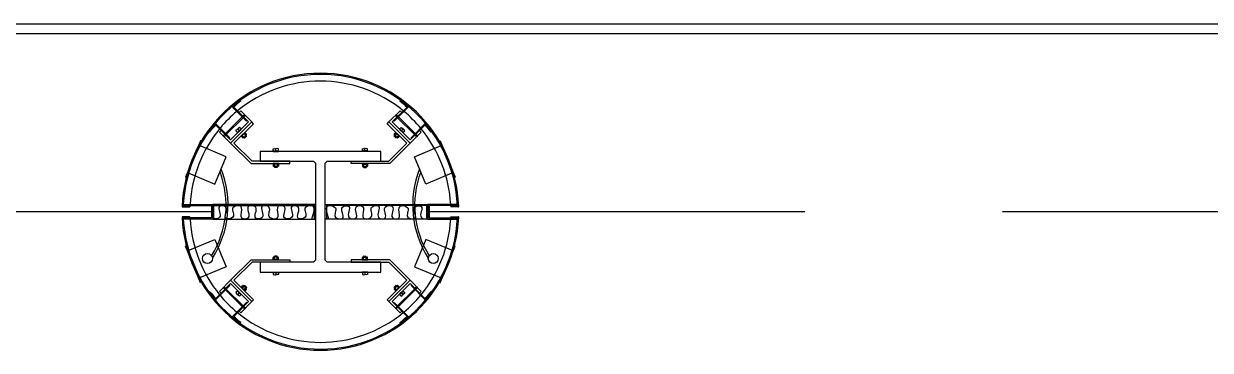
# Model space of a CAD drawing. Extents: x -163002 to 22103, y -103500 to 51643.
# Drawn here: x -129750 to -126750, y 29200 to 30025 of the extents above; entities that cross this region are included whole.
import ezdxf

# ---------------------------------------------------------------- set-up
doc = ezdxf.new("R2010")
doc.units = 0
doc.header["$LTSCALE"] = 1000
doc.header["$MEASUREMENT"] = 0
doc.linetypes.add('s2113a$0$GFxref$0$s3123a$0$HIDDEN2', pattern=[0.1875, 0.125, -0.0625])
doc.layers.get('0').update_dxf_attribs({"linetype": 'CONTINUOUS'})
doc.layers.add('s2113a$0$fire shutter', color=5, linetype='s2113a$0$GFxref$0$s3123a$0$HIDDEN2')
doc.layers.add('s2113a$0$stair', color=1, linetype='CONTINUOUS')

# ---------------------------------------------------------------- blocks, each defined once
blk = doc.blocks.new('s2113a')
at = {"layer": 's2113a$0$fire shutter', "ltscale": 8}
for p, q in [((-129274.9, 29550.1), (-131018.644, 29550.1)), ((-120274.9, 29550.1), (-128724.9, 29550.1))]:
    blk.add_line(p, q, dxfattribs=at)
at = {"layer": 's2113a$0$stair'}
for p, q in [((-129239.845, 29747.521), (-129197.363, 29789.892)), ((-129237.727, 29745.397), (-129195.245, 29787.768)), ((-129200.317, 29759.576), (-129204.024, 29763.293)), ((-128762.073, 29745.397), (-128804.555, 29787.768)), ((-128759.955, 29747.521), (-128802.437, 29789.892)), ((-128799.483, 29759.576), (-128795.776, 29763.293)), ((-129209.521, 29750.395), (-129213.228, 29754.112)), ((-129209.875, 29750.042), (-129199.963, 29759.929)), ((-129209.169, 29749.334), (-129209.875, 29750.042)), ((-129209.169, 29749.334), (-129209.875, 29750.042)), ((-129209.169, 29749.334), (-129199.256, 29759.221)), ((-129204.919, 29754.985), (-129208.803, 29758.88)), ((-129207.222, 29751.276), (-129201.204, 29757.279)), ((-129190.782, 29750.724), (-129200.695, 29740.838)), ((-129199.989, 29740.13), (-129200.695, 29740.838)), ((-129190.076, 29750.016), (-129199.989, 29740.13)), ((-129199.963, 29759.929), (-129199.256, 29759.221)), ((-129199.634, 29740.483), (-129195.927, 29736.766)), ((-129197.333, 29742.778), (-129193.449, 29738.884)), ((-129193.45, 29738.177), (-129194.866, 29736.764)), ((-129193.273, 29738.353), (-129191.799, 29736.875)), ((-129192.919, 29738.706), (-129191.092, 29736.874)), ((-129188.848, 29742.767), (-129192.742, 29738.883)), ((-129192.731, 29747.368), (-129188.847, 29743.474)), ((-129186.842, 29741.818), (-129191.799, 29736.875)), ((-129191.799, 29736.875), (-129191.092, 29736.874)), ((-129186.843, 29741.111), (-129191.092, 29736.874)), ((-129190.782, 29750.724), (-129190.076, 29750.016)), ((-129190.43, 29749.663), (-129186.723, 29745.946)), ((-129186.724, 29744.885), (-129188.848, 29742.767)), ((-129188.671, 29742.943), (-129186.843, 29741.111)), ((-129188.317, 29743.296), (-129186.842, 29741.818)), ((-129186.843, 29741.111), (-129186.842, 29741.818)), ((-128809.37, 29749.663), (-128813.077, 29745.946)), ((-128813.076, 29744.885), (-128810.952, 29742.767)), ((-128811.483, 29743.296), (-128812.958, 29741.818)), ((-128812.958, 29741.818), (-128808.001, 29736.875)), ((-128812.957, 29741.111), (-128812.958, 29741.818)), ((-128811.129, 29742.943), (-128812.957, 29741.111)), ((-128812.957, 29741.111), (-128808.708, 29736.874)), ((-128807.069, 29747.368), (-128810.953, 29743.474)), ((-128810.952, 29742.767), (-128807.058, 29738.883)), ((-128809.018, 29750.724), (-128809.724, 29750.016)), ((-128809.724, 29750.016), (-128799.811, 29740.13)), ((-128809.018, 29750.724), (-128799.105, 29740.838)), ((-128806.881, 29738.706), (-128808.708, 29736.874)), ((-128808.001, 29736.875), (-128808.708, 29736.874)), ((-128806.527, 29738.353), (-128808.001, 29736.875)), ((-128802.467, 29742.778), (-128806.351, 29738.884)), ((-128806.35, 29738.177), (-128804.934, 29736.764)), ((-128800.166, 29740.483), (-128803.873, 29736.766)), ((-128799.837, 29759.929), (-128800.544, 29759.221)), ((-128790.631, 29749.334), (-128800.544, 29759.221)), ((-128789.925, 29750.042), (-128799.837, 29759.929)), ((-128799.811, 29740.13), (-128799.105, 29740.838)), ((-128792.578, 29751.276), (-128798.596, 29757.279)), ((-128794.881, 29754.985), (-128790.997, 29758.88)), ((-128790.631, 29749.334), (-128789.925, 29750.042)), ((-128790.279, 29750.395), (-128786.572, 29754.112)), ((-129119.6, 29703.6), (-129105.6, 29703.601)), ((-129119.6, 29702.6), (-129119.6, 29703.6)), ((-129119.6, 29702.6), (-129105.6, 29702.601)), ((-129119.1, 29703.6), (-129119.101, 29708.85)), ((-129116.85, 29702.6), (-129108.35, 29702.601)), ((-129112.6, 29703.601), (-129112.601, 29709.101)), ((-129106.1, 29703.601), (-129106.101, 29708.851)), ((-129105.6, 29703.601), (-129105.6, 29702.601)), ((-128894.2, 29703.601), (-128894.2, 29702.601)), ((-128880.2, 29703.6), (-128894.2, 29703.601)), ((-128880.2, 29702.6), (-128894.2, 29702.601)), ((-128893.7, 29703.601), (-128893.699, 29708.851)), ((-128882.95, 29702.6), (-128891.45, 29702.601)), ((-128887.2, 29703.601), (-128887.199, 29709.101)), ((-128880.7, 29703.6), (-128880.699, 29708.85)), ((-128880.2, 29702.6), (-128880.2, 29703.6)), ((-129105.599, 29671.601), (-129119.599, 29671.6)), ((-129119.599, 29670.6), (-129119.599, 29671.6)), ((-129105.599, 29670.601), (-129119.599, 29670.6)), ((-129119.099, 29670.6), (-129119.098, 29665.35)), ((-129115.849, 29670.6), (-129115.848, 29665.1)), ((-129109.349, 29670.601), (-129109.348, 29665.101)), ((-129106.099, 29670.601), (-129106.098, 29665.351)), ((-129105.599, 29671.601), (-129105.599, 29670.601)), ((-128894.201, 29671.601), (-128894.201, 29670.601)), ((-128894.201, 29671.601), (-128880.201, 29671.6)), ((-128894.201, 29670.601), (-128880.201, 29670.6)), ((-128893.701, 29670.601), (-128893.702, 29665.351)), ((-128890.451, 29670.601), (-128890.452, 29665.101)), ((-128883.951, 29670.6), (-128883.952, 29665.1)), ((-128880.701, 29670.6), (-128880.702, 29665.35)), ((-128880.201, 29670.6), (-128880.201, 29671.6)), ((-129116.348, 29664.6), (-129118.348, 29664.6)), ((-129116.098, 29664.6), (-129116.098, 29662.512)), ((-129109.098, 29662.513), (-129116.098, 29662.512)), ((-129116.098, 29662.512), (-129115.598, 29662.012)), ((-129115.598, 29664.6), (-129115.598, 29662.012)), ((-129109.598, 29662.013), (-129115.598, 29662.012)), ((-129109.848, 29664.601), (-129115.348, 29664.6)), ((-129106.848, 29664.601), (-129109.848, 29664.601)), ((-129109.598, 29664.601), (-129109.598, 29662.013)), ((-129109.598, 29662.013), (-129109.098, 29662.513)), ((-129109.098, 29664.601), (-129109.098, 29662.513)), ((-128892.952, 29664.601), (-128889.952, 29664.601)), ((-128890.702, 29664.601), (-128890.702, 29662.513)), ((-128890.202, 29662.013), (-128890.702, 29662.513)), ((-128890.702, 29662.513), (-128883.702, 29662.512)), ((-128890.202, 29664.601), (-128890.202, 29662.013)), ((-128890.202, 29662.013), (-128884.202, 29662.012)), ((-128889.952, 29664.601), (-128884.452, 29664.6)), ((-128884.202, 29664.6), (-128884.202, 29662.012)), ((-128883.702, 29662.512), (-128884.202, 29662.012)), ((-128883.702, 29664.6), (-128883.702, 29662.512)), ((-128883.452, 29664.6), (-128881.452, 29664.6)), ((-129348.639, 29562.6), (-129329.536, 29562.6)), ((-129329.536, 29565.6), (-129329.536, 29562.6)), ((-128670.264, 29565.6), (-128670.264, 29562.6)), ((-128651.161, 29562.6), (-128670.264, 29562.6)), ((-129329.536, 29537.6), (-129348.639, 29537.6)), ((-129329.536, 29534.6), (-129329.536, 29537.6)), ((-129268.9, 29531.6), (-129015.4, 29531.6)), ((-128730.9, 29531.6), (-128984.4, 29531.6)), ((-128670.264, 29537.6), (-128651.161, 29537.6)), ((-128670.264, 29534.6), (-128670.264, 29537.6)), ((-129119.099, 29429.6), (-129119.098, 29434.85)), ((-129116.348, 29435.6), (-129118.348, 29435.6)), ((-129116.098, 29437.688), (-129115.598, 29438.188)), ((-129116.098, 29435.6), (-129116.098, 29437.688)), ((-129109.098, 29437.687), (-129116.098, 29437.688)), ((-129115.849, 29429.6), (-129115.848, 29435.1)), ((-129115.598, 29435.6), (-129115.598, 29438.188)), ((-129109.598, 29438.187), (-129115.598, 29438.188)), ((-129109.848, 29435.599), (-129115.348, 29435.6)), ((-129106.848, 29435.599), (-129109.848, 29435.599)), ((-129109.598, 29438.187), (-129109.098, 29437.687)), ((-129109.598, 29435.599), (-129109.598, 29438.187)), ((-129109.349, 29429.599), (-129109.348, 29435.099)), ((-129109.098, 29435.599), (-129109.098, 29437.687)), ((-129106.099, 29429.599), (-129106.098, 29434.849)), ((-128893.701, 29429.599), (-128893.702, 29434.849)), ((-128892.952, 29435.599), (-128889.952, 29435.599)), ((-128890.202, 29438.187), (-128890.702, 29437.687)), ((-128890.702, 29437.687), (-128883.702, 29437.688)), ((-128890.702, 29435.599), (-128890.702, 29437.687)), ((-128890.451, 29429.599), (-128890.452, 29435.099)), ((-128890.202, 29438.187), (-128884.202, 29438.188)), ((-128890.202, 29435.599), (-128890.202, 29438.187)), ((-128889.952, 29435.599), (-128884.452, 29435.6)), ((-128884.202, 29435.6), (-128884.202, 29438.188)), ((-128883.702, 29437.688), (-128884.202, 29438.188)), ((-128883.951, 29429.6), (-128883.952, 29435.1)), ((-128883.702, 29435.6), (-128883.702, 29437.688)), ((-128883.452, 29435.6), (-128881.452, 29435.6)), ((-128880.701, 29429.6), (-128880.702, 29434.85)), ((-129119.599, 29429.6), (-129119.599, 29428.6)), ((-129105.599, 29429.599), (-129119.599, 29429.6)), ((-129105.599, 29428.599), (-129119.599, 29428.6)), ((-129105.599, 29428.599), (-129105.599, 29429.599)), ((-128894.201, 29429.599), (-128880.201, 29429.6)), ((-128894.201, 29428.599), (-128894.201, 29429.599)), ((-128894.201, 29428.599), (-128880.201, 29428.6)), ((-128880.201, 29429.6), (-128880.201, 29428.6)), ((-129119.6, 29397.6), (-129119.6, 29396.6)), ((-129119.6, 29397.6), (-129105.6, 29397.599)), ((-129119.6, 29396.6), (-129105.6, 29396.599)), ((-129119.1, 29396.6), (-129119.101, 29391.35)), ((-129116.85, 29397.6), (-129108.35, 29397.599)), ((-129112.6, 29396.599), (-129112.601, 29391.099)), ((-129106.1, 29396.599), (-129106.101, 29391.349)), ((-129105.6, 29396.599), (-129105.6, 29397.599)), ((-128880.2, 29397.6), (-128894.2, 29397.599)), ((-128894.2, 29396.599), (-128894.2, 29397.599)), ((-128880.2, 29396.6), (-128894.2, 29396.599)), ((-128893.7, 29396.599), (-128893.699, 29391.349)), ((-128882.95, 29397.6), (-128891.45, 29397.599)), ((-128887.2, 29396.599), (-128887.199, 29391.099)), ((-128880.7, 29396.6), (-128880.699, 29391.35)), ((-128880.2, 29397.6), (-128880.2, 29396.6)), ((-129239.845, 29352.679), (-129197.363, 29310.308)), ((-129237.727, 29354.803), (-129195.245, 29312.432)), ((-129209.521, 29349.805), (-129213.228, 29346.088)), ((-129209.169, 29350.866), (-129209.875, 29350.158)), ((-129209.875, 29350.158), (-129199.963, 29340.271)), ((-129209.169, 29350.866), (-129199.256, 29340.979)), ((-129204.919, 29345.215), (-129208.803, 29341.32)), ((-129207.222, 29348.924), (-129201.204, 29342.921)), ((-129200.317, 29340.624), (-129204.024, 29336.907)), ((-129199.989, 29360.07), (-129200.695, 29359.362)), ((-129190.782, 29349.476), (-129200.695, 29359.362)), ((-129190.076, 29350.184), (-129199.989, 29360.07)), ((-129199.963, 29340.271), (-129199.256, 29340.979)), ((-129199.634, 29359.717), (-129195.927, 29363.434)), ((-129197.333, 29357.422), (-129193.449, 29361.316)), ((-129193.45, 29362.023), (-129194.866, 29363.436)), ((-129193.273, 29361.847), (-129191.799, 29363.325)), ((-129192.919, 29361.494), (-129191.092, 29363.326)), ((-129188.848, 29357.433), (-129192.742, 29361.317)), ((-129192.731, 29352.832), (-129188.847, 29356.726)), ((-129191.799, 29363.325), (-129191.092, 29363.326)), ((-129186.842, 29358.382), (-129191.799, 29363.325)), ((-129186.843, 29359.089), (-129191.092, 29363.326)), ((-129190.782, 29349.476), (-129190.076, 29350.184)), ((-129190.43, 29350.537), (-129186.723, 29354.254)), ((-129186.724, 29355.315), (-129188.848, 29357.433)), ((-129188.671, 29357.257), (-129186.843, 29359.089)), ((-129188.317, 29356.904), (-129186.842, 29358.382)), ((-129186.843, 29359.089), (-129186.842, 29358.382)), ((-128809.37, 29350.537), (-128813.077, 29354.254)), ((-128813.076, 29355.315), (-128810.952, 29357.433)), ((-128812.958, 29358.382), (-128808.001, 29363.325)), ((-128812.957, 29359.089), (-128812.958, 29358.382)), ((-128811.483, 29356.904), (-128812.958, 29358.382)), ((-128812.957, 29359.089), (-128808.708, 29363.326)), ((-128811.129, 29357.257), (-128812.957, 29359.089)), ((-128807.069, 29352.832), (-128810.953, 29356.726)), ((-128810.952, 29357.433), (-128807.058, 29361.317)), ((-128809.724, 29350.184), (-128799.811, 29360.07)), ((-128809.018, 29349.476), (-128809.724, 29350.184)), ((-128809.018, 29349.476), (-128799.105, 29359.362)), ((-128808.001, 29363.325), (-128808.708, 29363.326)), ((-128806.881, 29361.494), (-128808.708, 29363.326)), ((-128806.527, 29361.847), (-128808.001, 29363.325)), ((-128802.467, 29357.422), (-128806.351, 29361.316)), ((-128806.35, 29362.023), (-128804.934, 29363.436)), ((-128762.073, 29354.803), (-128804.555, 29312.432)), ((-128800.166, 29359.717), (-128803.873, 29363.434)), ((-128759.955, 29352.679), (-128802.437, 29310.308)), ((-128790.631, 29350.866), (-128800.544, 29340.979)), ((-128799.837, 29340.271), (-128800.544, 29340.979)), ((-128789.925, 29350.158), (-128799.837, 29340.271)), ((-128799.811, 29360.07), (-128799.105, 29359.362)), ((-128799.483, 29340.624), (-128795.776, 29336.907)), ((-128792.578, 29348.924), (-128798.596, 29342.921)), ((-128794.881, 29345.215), (-128790.997, 29341.32)), ((-128790.631, 29350.866), (-128789.925, 29350.158)), ((-128790.279, 29349.805), (-128786.572, 29346.088))]:
    blk.add_line(p, q, dxfattribs=at)
for points in [[(-131203.9, 30025.1), (-116175, 30025.1)], [(-131103.9, 29635.102), (-131103.9, 30000.1), (-116150, 30000.1)], [(-129077.4, 29677.6), (-129172.651, 29677.6), (-129218.395, 29723.183), (-129168.833, 29772.616), (-129173.07, 29776.864), (-129226.881, 29723.194), (-129175.132, 29671.6), (-129077.4, 29671.6), (-129077.4, 29677.6)], [(-128922.4, 29677.6), (-128827.149, 29677.6), (-128781.405, 29723.183), (-128830.967, 29772.616), (-128826.73, 29776.864), (-128772.919, 29723.194), (-128824.668, 29671.6), (-128922.4, 29671.6), (-128922.4, 29677.6)], [(-129300.807, 29728.859), (-129302.655, 29729.625), (-129340.923, 29637.237), (-129339.075, 29636.471), (-129300.807, 29728.859)], [(-129334.292, 29648.02), (-129266.456, 29619.921), (-129237.755, 29689.212), (-129305.591, 29717.311)], [(-128665.508, 29648.02), (-128733.344, 29619.921), (-128762.045, 29689.212), (-128694.209, 29717.311)], [(-128698.993, 29728.859), (-128697.145, 29729.625), (-128658.877, 29637.237), (-128660.725, 29636.471), (-128698.993, 29728.859)], [(-129349.557, 29565.6), (-129274.9, 29565.6), (-129274.9, 29534.6), (-129349.557, 29534.6)], [(-129346.406, 29568.6), (-129271.9, 29568.6), (-129271.9, 29531.6), (-129346.406, 29531.6)], [(-128653.394, 29568.6), (-128727.9, 29568.6), (-128727.9, 29531.6), (-128653.394, 29531.6)], [(-128653.246, 29565.6), (-128724.9, 29565.6), (-128724.9, 29534.6), (-128653.246, 29534.6)], [(-129300.807, 29371.341), (-129302.655, 29370.575), (-129340.923, 29462.963), (-129339.075, 29463.729), (-129300.807, 29371.341)], [(-129334.292, 29452.18), (-129266.456, 29480.279), (-129237.755, 29410.988), (-129305.591, 29382.889)], [(-128665.508, 29452.18), (-128733.344, 29480.279), (-128762.045, 29410.988), (-128694.209, 29382.889)], [(-128698.993, 29371.341), (-128697.145, 29370.575), (-128658.877, 29462.963), (-128660.725, 29463.729), (-128698.993, 29371.341)], [(-129077.4, 29422.6), (-129172.651, 29422.6), (-129218.395, 29377.017), (-129168.833, 29327.584), (-129173.07, 29323.336), (-129226.881, 29377.006), (-129175.132, 29428.6), (-129077.4, 29428.6), (-129077.4, 29422.6)], [(-128922.4, 29422.6), (-128827.149, 29422.6), (-128781.405, 29377.017), (-128830.967, 29327.584), (-128826.73, 29323.336), (-128772.919, 29377.006), (-128824.668, 29428.6), (-128922.4, 29428.6), (-128922.4, 29422.6)]]:
    blk.add_lwpolyline(points, dxfattribs=at)
for points in [[(-129185.217, 29780.546), (-129186.633, 29779.134), (-129221.942, 29814.536, -0.00870213), (-129202.508, 29831.807), (-129201.206, 29830.289, 0.00800341), (-129219.054, 29814.472)], [(-128814.583, 29780.546), (-128813.167, 29779.134), (-128777.858, 29814.536, 0.00870213), (-128797.292, 29831.807), (-128798.594, 29830.289, -0.00800341), (-128780.746, 29814.472)], [(-129230.528, 29735.352), (-129229.112, 29736.764), (-129264.31, 29772.066, 0.00870213), (-129281.631, 29752.675), (-129280.116, 29751.369, -0.00800341), (-129264.253, 29769.177)], [(-128769.272, 29735.352), (-128770.688, 29736.764), (-128735.49, 29772.066, -0.00870213), (-128718.169, 29752.675), (-128719.684, 29751.369, 0.00800341), (-128735.547, 29769.177)], [(-129230.528, 29364.848), (-129229.112, 29363.436), (-129264.31, 29328.134, -0.00870213), (-129281.631, 29347.525), (-129280.116, 29348.831, 0.00800341), (-129264.253, 29331.023)], [(-128769.272, 29364.848), (-128770.688, 29363.436), (-128735.49, 29328.134, 0.00870213), (-128718.169, 29347.525), (-128719.684, 29348.831, -0.00800341), (-128735.547, 29331.023)], [(-129185.217, 29319.654), (-129186.633, 29321.066), (-129221.942, 29285.664, 0.00870213), (-129202.508, 29268.393), (-129201.206, 29269.911, -0.00800341), (-129219.054, 29285.728)], [(-128814.583, 29319.654), (-128813.167, 29321.066), (-128777.858, 29285.664, -0.00870213), (-128797.292, 29268.393), (-128798.594, 29269.911, 0.00800341), (-128780.746, 29285.728)]]:
    blk.add_lwpolyline(points, format="xyb", close=True, dxfattribs=at)
for points in [[(-129226.881, 29723.194), (-129173.07, 29776.864), (-129201.318, 29805.185), (-129205.566, 29800.948), (-129181.556, 29776.875), (-129226.87, 29731.68), (-129250.88, 29755.753), (-129255.128, 29751.516)], [(-129189.58, 29793.417), (-129193.829, 29789.18), (-129195.947, 29791.304), (-129191.699, 29795.541)], [(-128772.919, 29723.194), (-128826.73, 29776.864), (-128798.482, 29805.185), (-128794.234, 29800.948), (-128818.244, 29776.875), (-128772.93, 29731.68), (-128748.92, 29755.753), (-128744.672, 29751.516)], [(-128810.22, 29793.417), (-128805.971, 29789.18), (-128803.853, 29791.304), (-128808.101, 29795.541)], [(-129243.391, 29739.748), (-129239.143, 29743.985), (-129241.261, 29746.109), (-129245.509, 29741.872)], [(-129243.391, 29739.748), (-129239.143, 29743.985), (-129241.261, 29746.109), (-129245.509, 29741.872)], [(-128756.409, 29739.748), (-128760.657, 29743.985), (-128758.539, 29746.109), (-128754.291, 29741.872)], [(-129152.4, 29702.6), (-129152.4, 29677.6), (-129017.4, 29677.6), (-129012.4, 29672.6), (-129012.4, 29427.6), (-129017.4, 29422.6), (-129152.4, 29422.6), (-129152.4, 29397.6), (-128847.4, 29397.6), (-128847.4, 29422.6), (-128982.4, 29422.6), (-128987.4, 29427.6), (-128987.4, 29672.6), (-128982.4, 29677.6), (-128847.4, 29677.6), (-128847.4, 29702.6)], [(-129268.9, 29531.6), (-129268.9, 29565.6), (-129015.4, 29565.6), (-129015.4, 29531.6), (-129012.4, 29531.6), (-129012.4, 29531.6), (-129012.4, 29568.6), (-129271.9, 29568.6), (-129271.9, 29531.6)], [(-128730.9, 29531.6), (-128730.9, 29565.6), (-128984.4, 29565.6), (-128984.4, 29531.6), (-128987.4, 29531.6), (-128987.4, 29531.6), (-128987.4, 29568.6), (-128727.9, 29568.6), (-128727.9, 29531.6)], [(-129226.881, 29377.006), (-129173.07, 29323.336), (-129201.318, 29295.015), (-129205.566, 29299.252), (-129181.556, 29323.325), (-129226.87, 29368.52), (-129250.88, 29344.447), (-129255.128, 29348.684)], [(-128772.919, 29377.006), (-128826.73, 29323.336), (-128798.482, 29295.015), (-128794.234, 29299.252), (-128818.244, 29323.325), (-128772.93, 29368.52), (-128748.92, 29344.447), (-128744.672, 29348.684)], [(-129243.391, 29360.452), (-129239.143, 29356.215), (-129241.261, 29354.091), (-129245.509, 29358.328)], [(-128756.409, 29360.452), (-128760.657, 29356.215), (-128758.539, 29354.091), (-128754.291, 29358.328)], [(-129189.58, 29306.783), (-129193.829, 29311.02), (-129195.947, 29308.896), (-129191.699, 29304.659)], [(-128810.22, 29306.783), (-128805.971, 29311.02), (-128803.853, 29308.896), (-128808.101, 29304.659)]]:
    blk.add_lwpolyline(points, close=True, dxfattribs=at)
for points in [[(-129204.024, 29763.293, 0.22196227), (-129208.803, 29758.88, 3.55109969)], [(-128795.776, 29763.293, -0.22196227), (-128790.997, 29758.88, -3.55109969)], [(-129213.228, 29754.112, -0.24878441), (-129208.803, 29758.88, -3.55109969)], [(-129209.7, 29758.542, -0.1784415), (-129208.463, 29759.775, 0.2)], [(-129193.45, 29738.177, 0.1), (-129192.742, 29738.883, -0.2)], [(-129188.14, 29743.473, -0.1), (-129188.848, 29742.767, 0.2)], [(-128811.66, 29743.473, 0.1), (-128810.952, 29742.767, -0.2)], [(-128806.35, 29738.177, -0.1), (-128807.058, 29738.883, 0.2)], [(-128790.1, 29758.542, 0.1784415), (-128791.337, 29759.775, -0.2)], [(-128786.572, 29754.112, 0.24878441), (-128790.997, 29758.88, 3.55109969)], [(-129119.101, 29708.85, -0.24878441), (-129112.601, 29709.101, -3.55109969)], [(-129113.474, 29709.495, -0.1784415), (-129111.727, 29709.495, 0.2)], [(-129106.101, 29708.851, 0.22196227), (-129112.601, 29709.101, 3.55109969)], [(-128893.699, 29708.851, -0.22196227), (-128887.199, 29709.101, -3.55109969)], [(-128886.326, 29709.495, 0.1784415), (-128888.073, 29709.495, -0.2)], [(-128880.699, 29708.85, 0.24878441), (-128887.199, 29709.101, 3.55109969)], [(-129116.348, 29664.6, 0.1), (-129115.348, 29664.6, -0.2)], [(-129108.848, 29664.601, -0.1), (-129109.848, 29664.601, 0.2)], [(-128890.952, 29664.601, 0.1), (-128889.952, 29664.601, -0.2)], [(-128883.452, 29664.6, -0.1), (-128884.452, 29664.6, 0.2)], [(-129116.348, 29435.6, -0.1), (-129115.348, 29435.6, 0.2)], [(-129108.848, 29435.599, 0.1), (-129109.848, 29435.599, -0.2)], [(-128890.952, 29435.599, -0.1), (-128889.952, 29435.599, 0.2)], [(-128883.452, 29435.6, 0.1), (-128884.452, 29435.6, -0.2)], [(-129119.101, 29391.35, 0.24878441), (-129112.601, 29391.099, 3.55109969)], [(-129113.474, 29390.705, 0.1784415), (-129111.727, 29390.705, -0.2)], [(-129106.101, 29391.349, -0.22196227), (-129112.601, 29391.099, -3.55109969)], [(-128893.699, 29391.349, 0.22196227), (-128887.199, 29391.099, 3.55109969)], [(-128886.326, 29390.705, -0.1784415), (-128888.073, 29390.705, 0.2)], [(-128880.699, 29391.35, -0.24878441), (-128887.199, 29391.099, -3.55109969)], [(-129213.228, 29346.088, 0.24878441), (-129208.803, 29341.32, 3.55109969)], [(-129209.7, 29341.658, 0.1784415), (-129208.463, 29340.425, -0.2)], [(-129204.024, 29336.907, -0.22196227), (-129208.803, 29341.32, -3.55109969)], [(-129193.45, 29362.023, -0.1), (-129192.742, 29361.317, 0.2)], [(-129188.14, 29356.727, 0.1), (-129188.848, 29357.433, -0.2)], [(-128811.66, 29356.727, -0.1), (-128810.952, 29357.433, 0.2)], [(-128806.35, 29362.023, 0.1), (-128807.058, 29361.317, -0.2)], [(-128795.776, 29336.907, 0.22196227), (-128790.997, 29341.32, 3.55109969)], [(-128790.1, 29341.658, -0.1784415), (-128791.337, 29340.425, 0.2)], [(-128786.572, 29346.088, -0.24878441), (-128790.997, 29341.32, -3.55109969)]]:
    blk.add_lwpolyline(points, format="xyb", dxfattribs=at)
for centre in [(-129285.357, 29431.86), (-128714.443, 29431.86)]:
    blk.add_circle(centre, 12.5, dxfattribs=at)
for centre, radius, start, end in [((-128999.9, 29550.1), 350, 2.216865, 177.783135), ((-128999.9, 29550.1), 347, 2.560173, 176.943877), ((-128999.9, 29550.1), 330, 50.557052, 129.377247), ((-128999.9, 29550.1), 330, 129.791691, 140.221989), ((-128999.9, 29550.1), 330, 39.778011, 50.208309), ((-128999.9, 29550.1), 330, 140.570772, 176.786279), ((-129195.396, 29737.295), 0.75, 224.925, 314.925), ((-129193.803, 29738.531), 0.5, 314.925, 44.925), ((-129193.095, 29739.237), 0.5, 224.925, 314.925), ((-129189.201, 29743.121), 0.5, 314.925, 44.925), ((-129188.493, 29743.827), 0.5, 224.925, 314.925), ((-129187.254, 29745.416), 0.75, 314.925, 44.925), ((-128812.546, 29745.416), 0.75, 135.075, 225.075), ((-128811.307, 29743.827), 0.5, 225.075, 315.075), ((-128810.599, 29743.121), 0.5, 135.075, 225.075), ((-128806.705, 29739.237), 0.5, 225.075, 315.075), ((-128805.997, 29738.531), 0.5, 135.075, 225.075), ((-128804.404, 29737.295), 0.75, 225.075, 315.075), ((-128999.9, 29550.1), 330, 3.213721, 39.429228), ((-129478.077, 29566.476), 239.827, 327.856073, 20.618509), ((-129481.284, 29567.018), 248.025, 327.168501, 21.561428), ((-129118.348, 29665.35), 0.75, 180.005, 270.005), ((-129116.348, 29665.1), 0.5, 270.005, 0.005), ((-129115.348, 29665.1), 0.5, 180.005, 270.005), ((-129109.848, 29665.101), 0.5, 270.005, 0.005), ((-129108.848, 29665.101), 0.5, 180.005, 270.005), ((-129106.848, 29665.351), 0.75, 270.005, 0.005), ((-128892.952, 29665.351), 0.75, 179.995, 269.995), ((-128890.952, 29665.101), 0.5, 269.995, 359.995), ((-128889.952, 29665.101), 0.5, 179.995, 269.995), ((-128884.452, 29665.1), 0.5, 269.995, 359.995), ((-128883.452, 29665.1), 0.5, 179.995, 269.995), ((-128881.452, 29665.35), 0.75, 269.995, 359.995), ((-128518.516, 29567.018), 248.025, 158.438572, 212.831499), ((-128521.723, 29566.476), 239.827, 159.381491, 212.143927), ((-129348.639, 29563.6), 1, 177.783135, 270), ((-128651.161, 29563.6), 1, 270, 2.216865), ((-129348.639, 29536.6), 1, 90, 182.216865), ((-128999.9, 29550.1), 350, 182.216865, 357.783135), ((-128999.9, 29550.1), 347, 183.056123, 357.439827), ((-128999.9, 29550.1), 330, 183.213721, 219.429228), ((-128999.9, 29550.1), 330, 320.570772, 356.786279), ((-128651.161, 29536.6), 1, 357.783135, 90), ((-129118.348, 29434.85), 0.75, 89.995, 179.995), ((-129116.348, 29435.1), 0.5, 359.995, 89.995), ((-129115.348, 29435.1), 0.5, 89.995, 179.995), ((-129109.848, 29435.099), 0.5, 359.995, 89.995), ((-129108.848, 29435.099), 0.5, 89.995, 179.995), ((-129106.848, 29434.849), 0.75, 359.995, 89.995), ((-128892.952, 29434.849), 0.75, 90.005, 180.005), ((-128890.952, 29435.099), 0.5, 0.005, 90.005), ((-128889.952, 29435.099), 0.5, 90.005, 180.005), ((-128884.452, 29435.1), 0.5, 0.005, 90.005), ((-128883.452, 29435.1), 0.5, 90.005, 180.005), ((-128881.452, 29434.85), 0.75, 0.005, 90.005), ((-129195.396, 29362.905), 0.75, 45.075, 135.075), ((-129193.803, 29361.669), 0.5, 315.075, 45.075), ((-129193.095, 29360.963), 0.5, 45.075, 135.075), ((-129189.201, 29357.079), 0.5, 315.075, 45.075), ((-129188.493, 29356.373), 0.5, 45.075, 135.075), ((-129187.254, 29354.784), 0.75, 315.075, 45.075), ((-128812.546, 29354.784), 0.75, 134.925, 224.925), ((-128811.307, 29356.373), 0.5, 44.925, 134.925), ((-128810.599, 29357.079), 0.5, 134.925, 224.925), ((-128806.705, 29360.963), 0.5, 44.925, 134.925), ((-128805.997, 29361.669), 0.5, 134.925, 224.925), ((-128804.404, 29362.905), 0.75, 44.925, 134.925), ((-128999.9, 29550.1), 330, 219.778011, 230.208309), ((-128999.9, 29550.1), 330, 309.791691, 320.221989), ((-128999.9, 29550.1), 330, 230.557052, 309.442948)]:
    blk.add_arc(centre, radius, start, end, dxfattribs=at)
for points, knots in [([(-129199.484, 29548.7), (-129197.761, 29557.299), (-129198.526, 29569.529), (-129230.123, 29561.478), (-129210.548, 29534.007), (-129251.994, 29527.481), (-129225.709, 29564.689), (-129267.184, 29567.533), (-129244.243, 29535.55), (-129264.042, 29531.28), (-129268.9, 29532.138)], [12.89094301, 12.89094301, 12.89094301, 12.89094301, 34, 51.66011354, 74.78166669, 92.83984696, 121.50304154, 137.84703913, 165.17274235, 178.60017241, 178.60017241, 178.60017241, 178.60017241]), ([(-129107.988, 29548.637), (-129106.301, 29540.112), (-129107.125, 29527.98), (-129138.658, 29536.014), (-129119.083, 29563.485), (-129160.528, 29570.011), (-129134.244, 29532.803), (-129175.718, 29529.959), (-129150.669, 29564.882), (-129195.134, 29568.298), (-129171.353, 29534.498), (-129200.576, 29529.377), (-129201.282, 29540.079), (-129199.484, 29548.7)], [13.01802102, 13.01802102, 13.01802102, 13.01802102, 34, 51.66011354, 74.78166669, 92.83984696, 121.50304154, 137.84703913, 165.17274235, 183.84902777, 211.9388906, 224.82003808, 245.91685155, 245.91685155, 245.91685155, 245.91685155]), ([(-129021.328, 29531.6), (-129016.45, 29547.361), (-129009.038, 29571.309), (-129047.216, 29561.582), (-129027.641, 29534.111), (-129069.087, 29527.585), (-129042.802, 29564.793), (-129084.277, 29567.637), (-129059.227, 29532.714), (-129103.693, 29529.297), (-129079.911, 29563.097), (-129109.234, 29568.236), (-129109.849, 29557.384), (-129107.988, 29548.637)], [0, 0, 0, 0, 34, 51.66011354, 74.78166669, 92.83984696, 121.50304154, 137.84703913, 165.17274235, 183.84902777, 211.9388906, 224.82003808, 246.12776605, 246.12776605, 246.12776605, 246.12776605]), ([(-128978.472, 29531.6), (-128983.35, 29547.361), (-128990.762, 29571.309), (-128952.584, 29561.582), (-128972.159, 29534.111), (-128930.713, 29527.585), (-128956.998, 29564.793), (-128915.523, 29567.637), (-128940.573, 29532.714), (-128896.107, 29529.297), (-128919.889, 29563.097), (-128890.566, 29568.236), (-128889.951, 29557.384), (-128891.812, 29548.637)], [0, 0, 0, 0, 34, 51.66011354, 74.78166669, 92.83984696, 121.50304154, 137.84703913, 165.17274235, 183.84902777, 211.9388906, 224.82003808, 246.12776605, 246.12776605, 246.12776605, 246.12776605]), ([(-128891.812, 29548.637), (-128893.499, 29540.112), (-128892.675, 29527.98), (-128861.142, 29536.014), (-128880.717, 29563.485), (-128839.272, 29570.011), (-128865.556, 29532.803), (-128824.082, 29529.959), (-128849.131, 29564.882), (-128804.666, 29568.298), (-128828.447, 29534.498), (-128799.224, 29529.377), (-128798.518, 29540.079), (-128800.316, 29548.7)], [13.01802102, 13.01802102, 13.01802102, 13.01802102, 34, 51.66011354, 74.78166669, 92.83984696, 121.50304154, 137.84703913, 165.17274235, 183.84902777, 211.9388906, 224.82003808, 245.91685155, 245.91685155, 245.91685155, 245.91685155]), ([(-128800.316, 29548.7), (-128802.039, 29557.299), (-128801.274, 29569.529), (-128769.677, 29561.478), (-128789.252, 29534.007), (-128747.806, 29527.481), (-128774.091, 29564.689), (-128732.616, 29567.533), (-128755.557, 29535.55), (-128735.758, 29531.28), (-128730.9, 29532.138)], [12.89094301, 12.89094301, 12.89094301, 12.89094301, 34, 51.66011354, 74.78166669, 92.83984696, 121.50304154, 137.84703913, 165.17274235, 178.60017241, 178.60017241, 178.60017241, 178.60017241])]:
    blk.add_open_spline(points, degree=3, knots=knots, dxfattribs=at)

msp = doc.modelspace()

# ---------------------------------------------------------------- block references
msp.add_blockref('s2113a', (0, 0))

doc.saveas('drawing.dxf')
